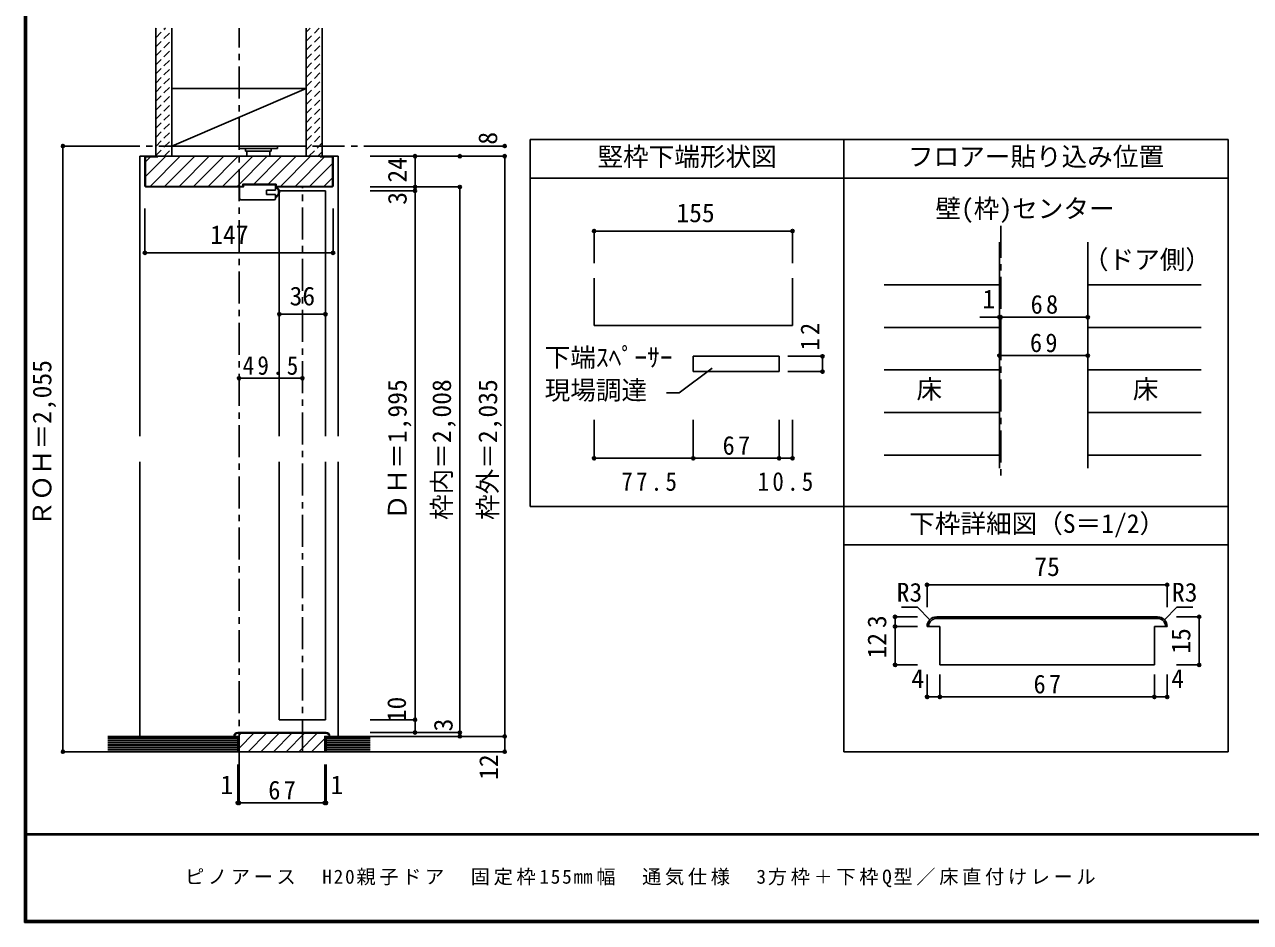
# Model space of a CAD drawing. Units: millimetres at full size, sheet at 1:5, with parts at other scales. Extents: x -973 to 977, y -718 to 696.
# Drawn here: x -973 to -16, y -701 to 0 of the extents above; entities that cross this region are included whole.
import ezdxf
from ezdxf.enums import TextEntityAlignment as Align

# ---------------------------------------------------------------- set-up
doc = ezdxf.new("R2010")
doc.units = ezdxf.units.MM
doc.header["$LTSCALE"] = 5
doc.header["$PDMODE"] = 32
doc.header["$PDSIZE"] = 2.5
doc.linetypes.add('CHAIN1', pattern=[8, 5, -1, 1, -1])
doc.linetypes.add('DASHED1', pattern=[1.8, 1.2, -0.6])
for name, color, linetype in [('0-0_補助線', 7, 'Continuous'), ('0-1_通り芯', 4, 'CHAIN1'), ('0-3_仕上げ', 7, 'Continuous'), ('0-4_枠', 3, 'Continuous'), ('0-6_扉', 6, 'Continuous'), ('0-7_金物', 7, 'Continuous'), ('0-A_文字', 3, 'Continuous'), ('0-B_寸法', 7, 'Continuous'), ('0-C_ハッチ', 4, 'DASHED1'), ('1-4_枠', 3, 'Continuous'), ('1-B_寸法', 7, 'Continuous'), ('F-1_枠', 6, 'Continuous'), ('F-A_文字', 7, 'Continuous')]:
    doc.layers.add(name, color=color, linetype=linetype)
doc.styles.add('ＭＳ ゴシック', font='')
doc.styles.get('ＭＳ ゴシック').set_extended_font_data('MS Gothic')

# ---------------------------------------------------------------- blocks, each defined once
blk = doc.blocks.new('04')
at = {"layer": '0-0_補助線'}
for p, q in [((-6.847, 15.914), (-6.847, -10.086)), ((-5.847, 16.914), (3.153, 16.914)), ((4.953, -11.086), (4.953, 13.914)), ((-2.747, -4.086), (-2.747, -11.086)), ((-5.847, -11.086), (-2.747, -11.086)), ((4.953, -11.086), (0.653, -11.086))]:
    blk.add_line(p, q, dxfattribs=at)
for points in [[(4.953, 13.914), (3.153, 13.914), (3.153, 16.914)], [(-2.747, -4.086), (0.653, -4.086), (0.653, -11.086)]]:
    blk.add_lwpolyline(points, dxfattribs=at)
for centre, radius, start, end in [((-5.847, 15.914), 1, 90, 180), ((-5.847, -10.086), 1, 180, 270), ((-0.812, -9.605), 4.487, 199.27145, 340.72856), ((-0.812, -9.605), 3.887, 202.39487, 337.60513)]:
    blk.add_arc(centre, radius, start, end, dxfattribs=at)

msp = doc.modelspace()

# ---------------------------------------------------------------- linework, layer by layer
at = {"layer": '0-0_補助線', "color": 3}
for p, q in [((-776.838, -126.5), (-776.838, -124.233)), ((-528.537, -197.826), (-528.537, -234.786)), ((-373.537, -197.826), (-373.537, -234.786)), ((-528.537, -234.786), (-373.537, -234.786))]:
    msp.add_line(p, q, dxfattribs=at)
at = {"layer": '0-0_補助線', "color": 4}
for p, q in [((-528.537, -160.894), (-528.537, -185.894)), ((-373.537, -160.894), (-528.537, -160.894)), ((-373.537, -160.894), (-373.537, -185.894)), ((-350.147, -258.695), (-377.229, -258.695)), ((-350.147, -258.695), (-350.147, -270.695)), ((-350.147, -270.695), (-377.229, -270.695)), ((-528.537, -338.343), (-528.537, -308.335)), ((-451.037, -338.343), (-451.037, -308.335)), ((-384.037, -338.343), (-384.037, -308.335)), ((-373.537, -338.343), (-373.537, -308.335)), ((-528.537, -338.343), (-451.037, -338.343)), ((-451.037, -338.343), (-384.037, -338.343)), ((-384.037, -338.343), (-373.537, -338.343))]:
    msp.add_line(p, q, dxfattribs=at)
at = {"layer": '0-0_補助線'}
for p, q in [((-436.383, -267.9), (-462.183, -287.249)), ((-451.037, -258.695), (-451.037, -270.695)), ((-384.037, -258.695), (-451.037, -258.695)), ((-384.037, -258.695), (-384.037, -270.695)), ((-384.037, -270.695), (-451.037, -270.695)), ((-472.027, -287.249), (-462.183, -287.249))]:
    msp.add_line(p, q, dxfattribs=at)
at = {"layer": '0-0_補助線', "color": 3}
msp.add_lwpolyline([(-776.838, -124.233), (-802.838, -124.233), (-802.838, -126.5)], dxfattribs=at)
at = {"layer": '0-0_補助線'}
for p in [(-528.537, -160.894), (-373.537, -160.894), (-350.147, -258.695), (-350.147, -270.695), (-528.537, -338.343), (-451.037, -338.343), (-384.037, -338.343), (-373.537, -338.343)]:
    msp.add_point(p, dxfattribs=at)
at = {"layer": '0-1_通り芯'}
for p, q in [((-805.833, -577.5), (-805.833, -2.5)), ((-908.333, -94.5), (-700.976, -94.5)), ((-756.333, -567.5), (-756.333, -126.5)), ((-210.942, -156.725), (-210.942, -355.75)), ((-908.333, -567.5), (-700.976, -567.5))]:
    msp.add_line(p, q, dxfattribs=at)
at = {"layer": '0-3_仕上げ', "color": 2}
for p, q in [((-870.833, -102.5), (-870.833, -2.5)), ((-858.333, -102.5), (-858.333, -2.5)), ((-753.333, -102.5), (-753.333, -2.5)), ((-740.833, -102.5), (-740.833, -2.5)), ((-908.333, -555.5), (-806.833, -555.5)), ((-806.833, -567.5), (-806.833, -555.5)), ((-737.833, -567.5), (-737.833, -555.5)), ((-703.333, -555.5), (-737.833, -555.5)), ((-908.333, -567.5), (-806.833, -567.5)), ((-703.333, -567.5), (-737.833, -567.5))]:
    msp.add_line(p, q, dxfattribs=at)
at = {"layer": '0-3_仕上げ'}
for p, q in [((-858.333, -94.5), (-753.333, -49.5)), ((-908.333, -557), (-806.833, -557)), ((-908.333, -558.5), (-806.833, -558.5)), ((-908.333, -560), (-806.833, -560)), ((-908.333, -561.5), (-806.833, -561.5)), ((-908.333, -563), (-806.833, -563)), ((-908.333, -564.5), (-806.833, -564.5)), ((-703.333, -557), (-737.833, -557)), ((-703.333, -558.5), (-737.833, -558.5)), ((-703.333, -560), (-737.833, -560)), ((-703.333, -561.5), (-737.833, -561.5)), ((-703.333, -563), (-737.833, -563)), ((-703.333, -564.5), (-737.833, -564.5)), ((-908.333, -566), (-806.833, -566)), ((-703.333, -566), (-737.833, -566))]:
    msp.add_line(p, q, dxfattribs=at)
at = {"layer": '0-3_仕上げ', "color": 3}
for p, q in [((-858.333, -49.5), (-753.333, -49.5)), ((-858.333, -94.5), (-753.333, -94.5))]:
    msp.add_line(p, q, dxfattribs=at)
at = {"layer": '0-3_仕上げ', "color": 4}
for p, q in [((-301.917, -202.801), (-211.942, -202.801)), ((-54.263, -202.801), (-142.942, -202.801)), ((-301.917, -236.103), (-211.942, -236.103)), ((-54.263, -236.103), (-142.942, -236.103)), ((-301.917, -269.404), (-211.942, -269.404)), ((-54.263, -269.404), (-142.942, -269.404)), ((-301.917, -302.706), (-211.942, -302.706)), ((-54.263, -302.706), (-142.942, -302.706)), ((-301.917, -336.007), (-211.942, -336.007)), ((-54.263, -336.007), (-142.942, -336.007))]:
    msp.add_line(p, q, dxfattribs=at)
at = {"layer": '0-4_枠', "color": 4}
for p, q in [((-879.333, -102.5), (-883.333, -102.5)), ((-883.333, -321), (-883.333, -102.5)), ((-879.333, -102.5), (-883.333, -102.5)), ((-732.333, -102.5), (-728.333, -102.5)), ((-732.333, -102.5), (-728.333, -102.5)), ((-728.333, -321), (-728.333, -102.5)), ((-883.333, -555.5), (-883.333, -341)), ((-728.333, -555.5), (-728.333, -341))]:
    msp.add_line(p, q, dxfattribs=at)
at = {"layer": '0-4_枠'}
for p, q in [((-879.333, -102.5), (-732.333, -102.5)), ((-879.333, -102.5), (-732.333, -102.5)), ((-878.833, -125.586), (-878.833, -103)), ((-869.333, -103), (-878.833, -103)), ((-869.333, -102.5), (-869.333, -103)), ((-742.333, -103), (-742.333, -102.5)), ((-742.333, -103), (-732.833, -103)), ((-732.833, -125.586), (-732.833, -103)), ((-878.419, -126), (-878.833, -125.586)), ((-878.626, -126.5), (-802.838, -126.5)), ((-878.419, -126), (-802.838, -126)), ((-733.248, -126), (-776.838, -126)), ((-733.04, -126.5), (-776.838, -126.5)), ((-733.248, -126), (-732.833, -125.586)), ((-211.942, -169.5), (-211.942, -346.007)), ((-142.942, -169.5), (-142.942, -346.007)), ((-806.833, -552.5), (-737.833, -552.5)), ((-806.833, -553), (-737.833, -553)), ((-805.833, -555.5), (-809.833, -555.5)), ((-805.833, -567.5), (-805.833, -555.5)), ((-738.833, -567.5), (-805.833, -567.5))]:
    msp.add_line(p, q, dxfattribs=at)
for points in [[(-878.626, -126.5), (-879.333, -125.793), (-879.333, -102.5)], [(-733.04, -126.5), (-732.333, -125.793), (-732.333, -102.5)], [(-738.833, -567.5), (-738.833, -555.5), (-734.833, -555.5)]]:
    msp.add_lwpolyline(points, dxfattribs=at)
for centre, radius, start, end in [((-806.833, -555.5), 3, 90, 180), ((-806.833, -555.5), 2.5, 90, 180), ((-737.833, -555.5), 3, 0, 90), ((-737.833, -555.5), 2.5, 0, 90)]:
    msp.add_arc(centre, radius, start, end, dxfattribs=at)
at = {"layer": '0-6_扉'}
for p, q in [((-774.333, -129.5), (-738.333, -129.5)), ((-774.333, -129.5), (-774.333, -321)), ((-738.333, -129.5), (-738.333, -321)), ((-774.333, -341), (-774.333, -542.5)), ((-738.333, -341), (-738.333, -542.5)), ((-774.333, -542.5), (-738.333, -542.5))]:
    msp.add_line(p, q, dxfattribs=at)
at = {"layer": '0-7_金物'}
for p, q in [((-805.833, -94.5), (-805.833, -96.5)), ((-775.833, -94.5), (-805.833, -94.5)), ((-775.833, -94.5), (-775.833, -96.5)), ((-775.833, -96.5), (-805.833, -96.5)), ((-800.833, -96.5), (-800.833, -98.5)), ((-780.833, -98.5), (-800.833, -98.5)), ((-799.833, -98.5), (-799.833, -102.5)), ((-781.833, -98.5), (-781.833, -102.5)), ((-780.833, -96.5), (-780.833, -98.5))]:
    msp.add_line(p, q, dxfattribs=at)
at = {"layer": '0-A_文字'}
for p, q in [((-578.347, -89.5), (-578.347, -376.007)), ((-578.347, -89.5), (-333.347, -89.5)), ((-333.347, -567.5), (-333.347, -89.5)), ((-333.347, -89.5), (-33.347, -89.5)), ((-33.347, -89.5), (-33.347, -567.5)), ((-333.347, -119.5), (-578.347, -119.5)), ((-33.347, -119.5), (-333.347, -119.5)), ((-578.347, -376.007), (-333.347, -376.007)), ((-333.347, -376.007), (-33.347, -376.007)), ((-333.347, -406.007), (-33.347, -406.007)), ((-333.347, -567.5), (-33.347, -567.5))]:
    msp.add_line(p, q, dxfattribs=at)
at = {"layer": '0-B_寸法', "color": 4}
for p, q in [((-943.333, -94.5), (-908.333, -94.5)), ((-943.333, -94.5), (-943.333, -567.5)), ((-598.333, -94.5), (-703.333, -94.5)), ((-598.333, -102.5), (-703.333, -102.5)), ((-598.333, -102.5), (-703.333, -102.5)), ((-668.333, -102.5), (-668.333, -552.5)), ((-598.333, -102.5), (-598.333, -567.5)), ((-633.333, -126.5), (-703.333, -126.5)), ((-668.333, -129.5), (-703.333, -129.5)), ((-633.333, -126.5), (-633.333, -555.5)), ((-879.333, -177.922), (-879.333, -143.4)), ((-732.333, -177.922), (-732.333, -143.4)), ((-879.333, -177.922), (-732.333, -177.922)), ((-738.333, -225.882), (-774.333, -225.882)), ((-227.121, -228.19), (-210.942, -228.19)), ((-211.942, -228.19), (-211.942, -258.19)), ((-210.942, -228.19), (-210.942, -258.19)), ((-210.942, -228.19), (-142.942, -228.19)), ((-142.942, -258.19), (-211.942, -258.19)), ((-756.333, -275.882), (-805.833, -275.882)), ((-668.333, -542.5), (-703.333, -542.5)), ((-633.333, -552.5), (-703.333, -552.5)), ((-598.333, -555.5), (-703.333, -555.5)), ((-943.333, -567.5), (-908.333, -567.5)), ((-598.333, -567.5), (-703.333, -567.5)), ((-806.833, -607.5), (-806.833, -577.5)), ((-805.833, -607.5), (-805.833, -577.5)), ((-738.833, -607.5), (-738.833, -577.5)), ((-737.833, -607.5), (-737.833, -577.5)), ((-806.833, -607.5), (-805.833, -607.5)), ((-805.833, -607.5), (-738.833, -607.5)), ((-738.833, -607.5), (-737.833, -607.5))]:
    msp.add_line(p, q, dxfattribs=at)
at = {"layer": '0-B_寸法'}
for p in [(-943.333, -94.5), (-598.333, -94.5), (-668.333, -102.5), (-633.333, -102.5), (-598.333, -102.5), (-598.333, -102.5), (-668.333, -126.5), (-668.333, -129.5), (-633.333, -126.5), (-879.333, -177.922), (-732.333, -177.922), (-774.333, -225.882), (-738.333, -225.882), (-211.942, -228.19), (-210.942, -228.19), (-142.942, -228.19), (-211.942, -258.19), (-142.942, -258.19), (-805.833, -275.882), (-756.333, -275.882), (-668.333, -542.5), (-668.333, -552.5), (-633.333, -552.5), (-633.333, -555.5), (-598.333, -555.5), (-943.333, -567.5), (-598.333, -567.5), (-806.833, -607.5), (-805.833, -607.5), (-738.833, -607.5), (-737.833, -607.5)]:
    msp.add_point(p, dxfattribs=at)
at = {"layer": '0-C_ハッチ'}
for p, q in [((-870.833, -2.898), (-870.436, -2.5)), ((-870.833, -9.969), (-863.364, -2.5)), ((-870.833, -17.04), (-858.333, -4.54)), ((-753.333, -12.677), (-743.156, -2.5)), ((-753.333, -5.606), (-750.227, -2.5)), ((-753.333, -19.748), (-740.833, -7.248)), ((-870.833, -24.111), (-858.333, -11.611)), ((-870.833, -31.182), (-858.333, -18.682)), ((-753.333, -26.819), (-740.833, -14.319)), ((-870.833, -38.253), (-858.333, -25.753)), ((-753.333, -33.89), (-740.833, -21.39)), ((-753.333, -40.961), (-740.833, -28.461)), ((-870.833, -45.324), (-858.333, -32.824)), ((-753.333, -48.032), (-740.833, -35.532)), ((-870.833, -52.395), (-858.333, -39.895)), ((-870.833, -59.466), (-858.333, -46.966)), ((-753.333, -55.103), (-740.833, -42.603)), ((-870.833, -66.537), (-858.333, -54.037)), ((-753.333, -62.174), (-740.833, -49.674)), ((-753.333, -69.246), (-740.833, -56.746)), ((-870.833, -73.608), (-858.333, -61.108)), ((-753.333, -76.317), (-740.833, -63.817)), ((-870.833, -80.68), (-858.333, -68.18)), ((-870.833, -87.751), (-858.333, -75.251)), ((-753.333, -83.388), (-740.833, -70.888)), ((-870.833, -94.822), (-858.333, -82.322)), ((-753.333, -90.459), (-740.833, -77.959)), ((-753.333, -97.53), (-740.833, -85.03)), ((-870.833, -101.893), (-858.333, -89.393)), ((-751.232, -102.5), (-740.833, -92.101)), ((-864.37, -102.5), (-858.333, -96.464)), ((-744.161, -102.5), (-740.833, -99.172))]:
    msp.add_line(p, q, dxfattribs=at)
at = {"layer": '0-C_ハッチ', "linetype": 'Continuous'}
for p, q in [((-878.833, -118.306), (-863.027, -102.5)), ((-878.833, -106.992), (-874.841, -103)), ((-875.214, -126), (-851.714, -102.5)), ((-863.9, -126), (-840.4, -102.5)), ((-852.586, -126), (-829.086, -102.5)), ((-841.272, -126), (-817.772, -102.5)), ((-829.959, -126), (-806.459, -102.5)), ((-818.645, -126), (-795.145, -102.5)), ((-807.331, -126), (-783.831, -102.5)), ((-794.251, -124.233), (-772.517, -102.5)), ((-782.937, -124.233), (-761.204, -102.5)), ((-773.39, -126), (-749.89, -102.5)), ((-762.076, -126), (-739.076, -103)), ((-750.763, -126), (-732.833, -108.071)), ((-739.449, -126), (-732.833, -119.385)), ((-806.569, -555.5), (-804.069, -553)), ((-805.833, -564.664), (-794.169, -553)), ((-798.77, -567.5), (-784.27, -553)), ((-788.87, -567.5), (-774.37, -553)), ((-778.971, -567.5), (-764.471, -553)), ((-769.071, -567.5), (-754.571, -553)), ((-759.172, -567.5), (-744.672, -553)), ((-749.272, -567.5), (-738.833, -557.061))]:
    msp.add_line(p, q, dxfattribs=at)
at = {"layer": '1-4_枠'}
for p, q in [((-260.915, -462.188), (-88.415, -462.188)), ((-260.915, -463.438), (-88.414, -463.438)), ((-258.415, -469.688), (-268.415, -469.688)), ((-258.415, -499.688), (-258.415, -469.688)), ((-90.915, -469.688), (-80.915, -469.688)), ((-90.915, -499.688), (-90.915, -469.688)), ((-90.915, -499.688), (-258.415, -499.688))]:
    msp.add_line(p, q, dxfattribs=at)
for centre, radius, start, end in [((-260.915, -469.688), 7.5, 90, 180), ((-260.915, -469.688), 6.25, 90, 180), ((-88.415, -469.688), 7.5, 0, 90), ((-88.415, -469.688), 6.25, 0, 90)]:
    msp.add_arc(centre, radius, start, end, dxfattribs=at)
at = {"layer": '1-B_寸法', "color": 4}
for p, q in [((-268.415, -437.188), (-268.415, -454.688)), ((-268.415, -437.188), (-80.915, -437.188)), ((-80.915, -437.188), (-80.915, -454.688)), ((-275.915, -454.688), (-288.415, -454.688)), ((-266.218, -464.385), (-275.915, -454.688)), ((-83.111, -464.385), (-73.414, -454.688)), ((-73.415, -454.688), (-60.915, -454.688)), ((-293.415, -462.188), (-275.915, -462.188)), ((-55.915, -462.188), (-73.628, -462.188)), ((-55.915, -462.188), (-55.915, -499.688)), ((-293.415, -469.688), (-275.915, -469.688)), ((-268.415, -524.688), (-268.415, -507.188)), ((-258.415, -524.688), (-258.415, -507.188)), ((-90.915, -524.688), (-90.915, -507.188)), ((-80.915, -524.688), (-80.915, -507.188)), ((-55.915, -499.688), (-73.628, -499.688)), ((-268.415, -524.688), (-80.915, -524.688))]:
    msp.add_line(p, q, dxfattribs=at)
msp.add_lwpolyline([(-293.415, -462.188), (-293.415, -499.688), (-275.915, -499.688)], dxfattribs=at)
at = {"layer": '1-B_寸法'}
for p in [(-268.415, -437.188), (-80.915, -437.188), (-293.415, -462.188), (-293.415, -469.688), (-55.915, -462.188), (-293.415, -499.688), (-55.915, -499.688), (-268.415, -524.688), (-258.415, -524.688), (-90.915, -524.688), (-80.915, -524.688)]:
    msp.add_point(p, dxfattribs=at)
at = {"layer": 'F-1_枠'}
for p, q in [((-973.347, 695.833), (-973.347, -700.833)), ((-972.514, 695.833), (-972.514, -700.833)), ((-971.68, 695.833), (-971.68, -700.833)), ((976.653, -631.667), (-973.347, -631.667)), ((976.653, -632.5), (-973.347, -632.5)), ((976.653, -699.167), (-973.347, -699.167)), ((976.653, -700), (-973.347, -700)), ((976.653, -700.833), (-973.347, -700.833))]:
    msp.add_line(p, q, dxfattribs=at)

# ---------------------------------------------------------------- block references
at = {"layer": '0-0_補助線', "rotation": 90}
msp.add_blockref('04', (-788.424, -129.653), dxfattribs=at)

# ---------------------------------------------------------------- texts
at = {"layer": '0-0_補助線', "style": 'ＭＳ ゴシック'}
for s, p in [('155', (-464.222, -158.394)), ('下端ｽﾍﾟｰｻｰ', (-567.119, -271.298)), ('現場調達', (-567.119, -296.893))]:
    msp.add_text(s, height=14.66, dxfattribs=at).set_placement(p, align=Align.BOTTOM_LEFT)
at = {"layer": '0-0_補助線', "insert": (-352.647, -254.122), "char_height": 14.66, "attachment_point": 7, "rotation": 90, "style": 'ＭＳ ゴシック'}
msp.add_mtext('\\T1.27;\\W0.95;12', dxfattribs=at)
at = {"layer": '0-0_補助線', "char_height": 14.66, "attachment_point": 7, "style": 'ＭＳ ゴシック'}
for s, insert in [('\\T1.27;\\W0.95;67', (-428.162, -335.843)), ('\\T1.28;\\W0.9;77.5', (-507.235, -363.969)), ('\\T1.28;\\W0.9;10.5', (-400.763, -363.969))]:
    msp.add_mtext(s, dxfattribs=dict(at, insert=insert))
at = {"layer": '0-A_文字', "color": 7, "style": 'ＭＳ ゴシック'}
for s, p in [('竪枠下端形状図', (-525.847, -114.5)), ('フロアー貼り込み位置', (-283.347, -114.5)), ('壁(枠)センター', (-261.917, -155.091)), ('（ドア側）', (-146.686, -194.895)), ('床', (-276.675, -296.055)), ('床', (-107.759, -296.055)), ('下枠詳細図（S＝1/2）', (-282.356, -401.007))]:
    msp.add_text(s, height=14.66, dxfattribs=at).set_placement(p, align=Align.BOTTOM_LEFT)
at = {"layer": '0-B_寸法', "style": 'ＭＳ ゴシック'}
for s, p in [('8', (-599.818, -93.45)), ('24', (-670.55, -123.071)), ('3', (-670.496, -140.385)), ('ＲＯＨ＝2,055', (-947.974, -391.5)), ('枠内＝2,008', (-635.833, -386.5)), ('ＤＨ＝1,995', (-670.513, -386.5)), ('枠外＝2,035', (-599.819, -386.5)), ('10', (-671.042, -544.466)), ('3', (-634.618, -551.65)), ('12', (-599.158, -589.498))]:
    msp.add_text(s, height=14.66, rotation=90, dxfattribs=at).set_placement(p, align=Align.BOTTOM_LEFT)
for s, p in [('147', (-828.333, -175.422)), ('36', (-766.333, -223.382)), ('1', (-225.199, -225.69)), ('1', (-820.333, -605)), ('1', (-734.333, -605))]:
    msp.add_text(s, height=14.66, dxfattribs=at).set_placement(p, align=Align.BOTTOM_LEFT)
at = {"layer": '0-B_寸法', "char_height": 14.66, "attachment_point": 7, "style": 'ＭＳ ゴシック'}
for s, insert in [('\\T1.27;\\W0.95;68', (-187.567, -225.69)), ('\\T1.27;\\W0.95;69', (-188.067, -255.69)), ('\\T1.28;\\W0.9;49.5', (-802.958, -273.382)), ('\\T1.27;\\W0.95;67', (-782.958, -605))]:
    msp.add_mtext(s, dxfattribs=dict(at, insert=insert))
at = {"layer": '1-B_寸法', "style": 'ＭＳ ゴシック'}
for s, p in [('75', (-184.665, -434.688)), ('R3', (-292.165, -454.688)), ('R3', (-77.165, -454.688)), ('4', (-280.702, -522.188)), ('4', (-77.727, -522.188))]:
    msp.add_text(s, height=14.66, dxfattribs=at).set_placement(p, align=Align.BOTTOM_LEFT)
for s, p in [('3', (-295.915, -470.938)), ('12', (-295.915, -494.688)), ('15', (-58.415, -490.938))]:
    msp.add_text(s, height=14.66, rotation=90, dxfattribs=at).set_placement(p, align=Align.BOTTOM_LEFT)
at = {"layer": '1-B_寸法', "insert": (-185.29, -522.188), "char_height": 14.66, "attachment_point": 7, "style": 'ＭＳ ゴシック'}
msp.add_mtext('\\T1.27;\\W0.95;67', dxfattribs=at)
at = {"layer": 'F-A_文字', "insert": (-847.938, -673.333), "char_height": 11, "attachment_point": 7, "style": 'ＭＳ ゴシック'}
msp.add_mtext('\\T1.19;ピノアース\u3000H20親子ドア\u3000固定枠155㎜幅\u3000通気仕様\u30003方枠＋下枠Q型／床直付けレール', dxfattribs=at)

doc.saveas('drawing.dxf')
